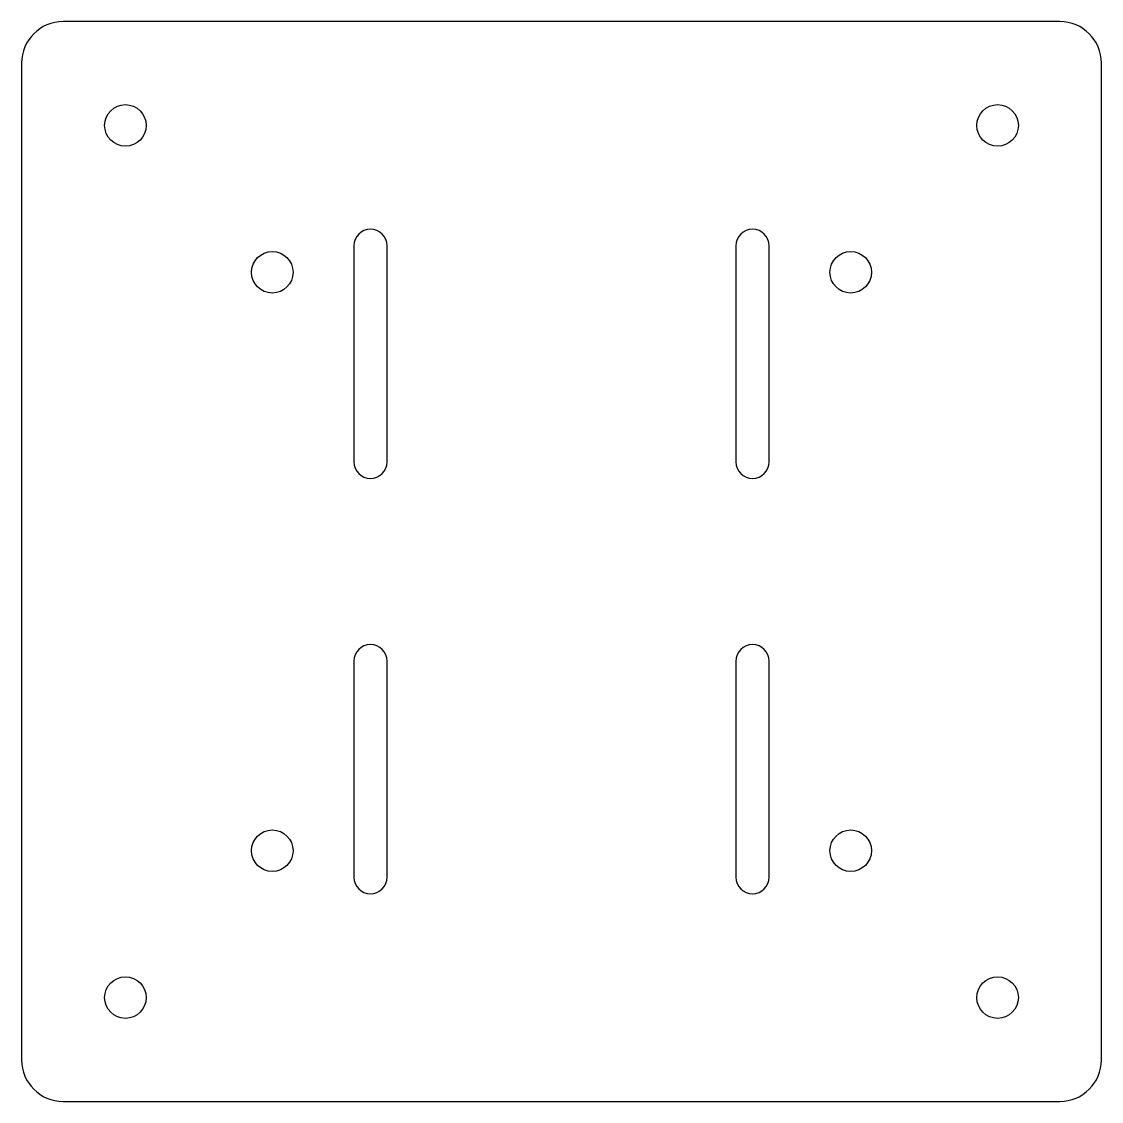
# Model space of a CAD drawing. Header units: millimetres. Extents: x -65 to 65, y -65 to 65.
import ezdxf

# ---------------------------------------------------------------- set-up
doc = ezdxf.new("R2010")
doc.units = ezdxf.units.MM

msp = doc.modelspace()

# ---------------------------------------------------------------- linework, layer by layer
at = {"color": 7, "linetype": 'Continuous', "lineweight": 25}
for p, q in [((60, 65), (-60, 65)), ((-65, 60), (-65, -60)), ((65, -60), (65, 60)), ((-25, 38), (-25, 12)), ((-21, 12), (-21, 38)), ((21, 38), (21, 12)), ((25, 12), (25, 38)), ((-25, -12), (-25, -38)), ((-21, -38), (-21, -12)), ((21, -12), (21, -38)), ((25, -38), (25, -12)), ((-60, -65), (60, -65))]:
    msp.add_line(p, q, dxfattribs=at)
for centre in [(-52.5, 52.5), (52.5, 52.5), (-34.82, 34.82), (34.82, 34.82), (-34.82, -34.82), (34.82, -34.82), (-52.5, -52.5), (52.5, -52.5)]:
    msp.add_circle(centre, 2.5, dxfattribs=at)
for centre, radius, start, end in [((-60, 60), 5, 90, 180), ((60, 60), 5, 0, 90), ((-23, 38), 2, 0, 180), ((23, 38), 2, 0, 180), ((-23, 12), 2, 180, 0), ((23, 12), 2, 180, 0), ((-23, -12), 2, 0, 180), ((23, -12), 2, 0, 180), ((-23, -38), 2, 180, 0), ((23, -38), 2, 180, 0), ((-60, -60), 5, 180, 270), ((60, -60), 5, 270, 0)]:
    msp.add_arc(centre, radius, start, end, dxfattribs=at)

doc.saveas('drawing.dxf')
